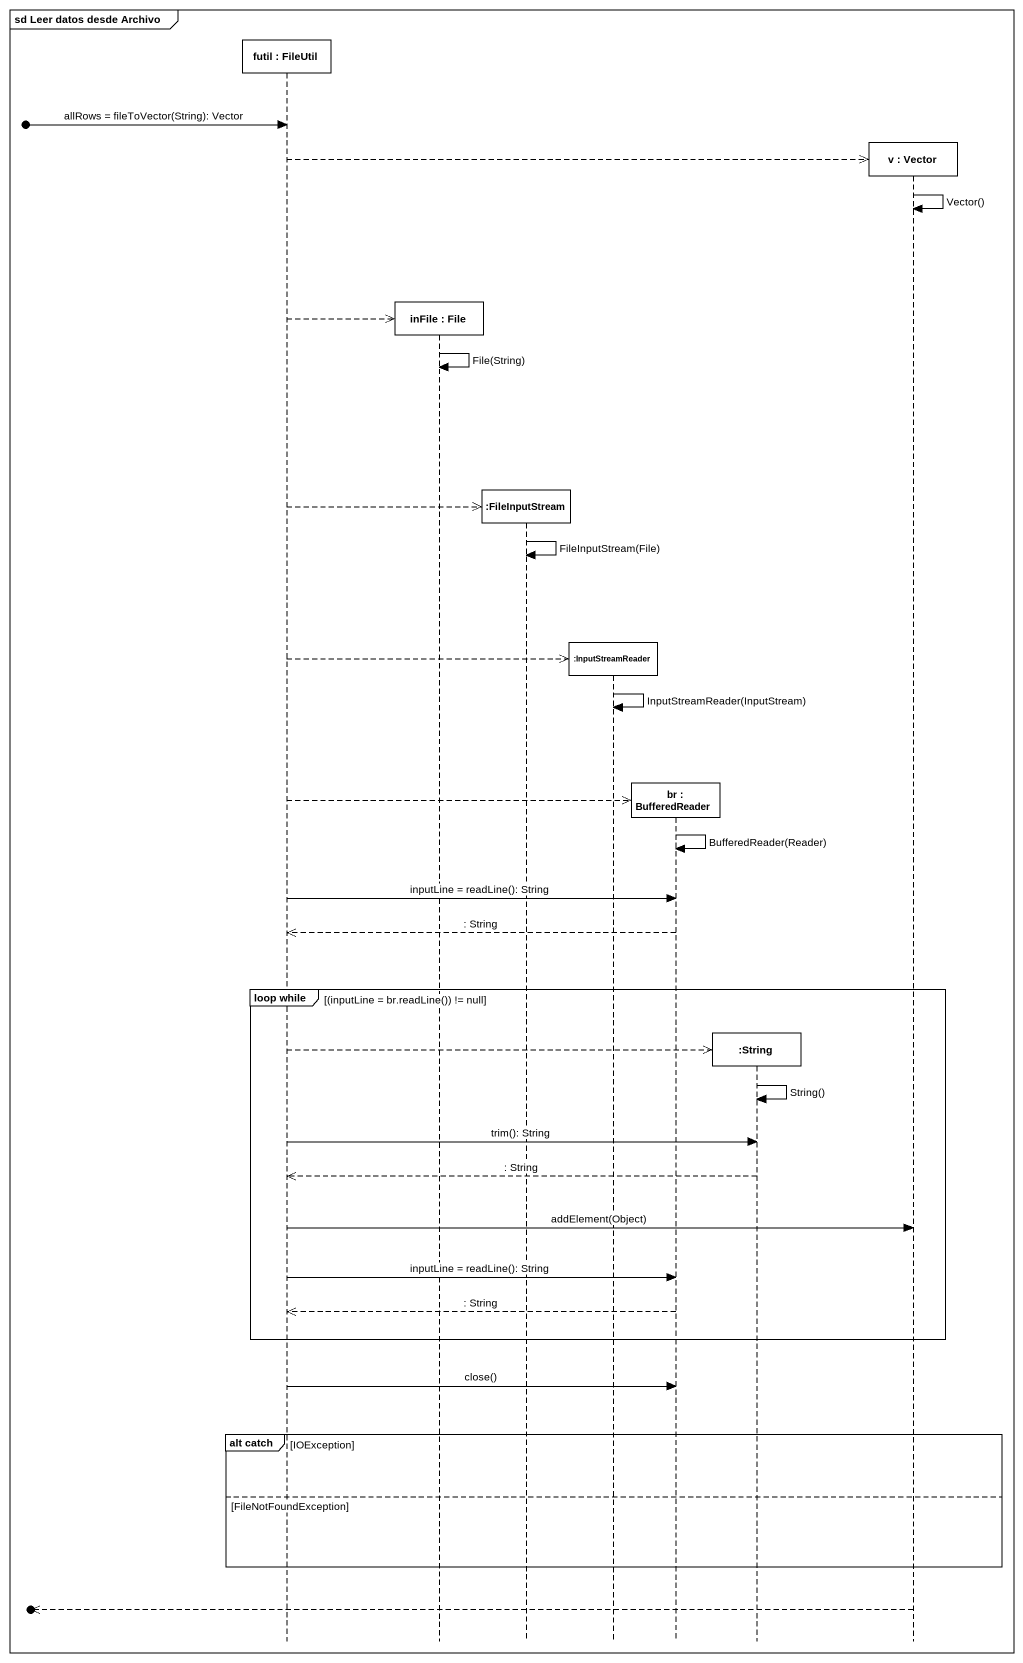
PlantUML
@startuml
mainframe sd Leer datos desde Archivo
hide footbox
participant "futil : FileUtil" as futil
participant "inFile : File" as inFile
participant ":FileInputStream" as FileInputStream
participant ":InputStreamReader" as InputStreamReader
participant "br : BufferedReader" as br
participant ":String" as String
participant "v : Vector" as v

[o-> futil : allRows = fileToVector(String): Vector
futil -->> v **
v -> v : Vector()
futil -->> inFile **
inFile -> inFile : File(String)
futil -->> FileInputStream **
FileInputStream -> FileInputStream : FileInputStream(File)
futil -->> InputStreamReader **
InputStreamReader -> InputStreamReader : InputStreamReader(InputStream)
futil -->> br **
br -> br : BufferedReader(Reader)
futil -> br : inputLine = readLine(): String
br -->> futil : : String
group loop while [(inputLine = br.readLine()) != null]
  futil -->> String **
  String -> String : String()
  futil -> String : trim(): String
  String -->> futil : : String
  futil -> v : addElement(Object)
  futil -> br : inputLine = readLine(): String
  br -->> futil : : String
end
futil -> br : close()
group alt catch [IOException]
else FileNotFoundException
end
[o<<-- v
@enduml
